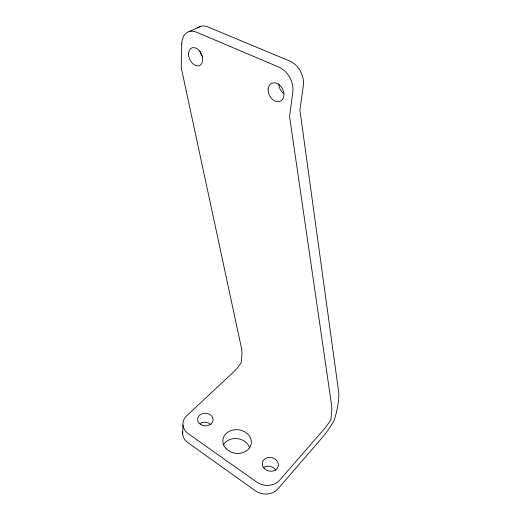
<?xml version="1.0" encoding="UTF-8"?>
<svg xmlns="http://www.w3.org/2000/svg" width="520" height="520" viewBox="0 0 520 520"><rect width="100%" height="100%" fill="white"/><g stroke="black" fill="none" stroke-linecap="round" stroke-linejoin="round"><path stroke-width="0.78" d="M182.624 433.914L182.962 424.964M189.208 31.551L200.661 26.338M197.626 27.918A19.117 12.993 66.7 0 1 207.889 26.936L289.718 61.029A19.721 14.807 64 0 1 303.336 85.774L299.904 109.967L338.787 392.834C339.072 402.363 336.778 411.723 334.054 420.784A35.178 8.392 -58.7 0 1 321.594 438.353L277.894 488.937A16.185 13.923 13.3 0 1 255.183 490.646L187.987 442.722A15.457 12.727 1.4 0 1 182.644 431.906M283.894 93.678A9.776 7.319 63.3 0 1 278.752 83.811M202.722 56.875A9.471 6.429 66.1 0 1 200.005 51.051M263.543 467.532A8.027 6.845 13.4 0 1 275.906 470.347M223.281 444.977A14.099 11.824 7.2 0 1 237.334 438.633A14.099 11.824 7.2 0 1 249.697 447.967M200.031 423.456A7.677 6.285 2.4 0 1 210.743 424.671M181.766 43.764L181.214 67.516L241.728 349.375L241.989 353.62L241.169 362.518A18.934 6.955 -57.9 0 1 233.818 371.768L186.725 415.76A15.659 12.753 1.6 0 0 188.396 433.803L256.542 481.969A16.406 13.968 12.9 0 0 279.565 480.279L323.726 429.579A20.111 4.791 -58.7 0 0 330.961 419.406L331.793 409.942L331.643 405.522L289.575 116.603L292.812 92.203A20.02 14.8 63.4 0 0 278.909 67.119L196.469 32.195A19.389 12.961 66.1 0 0 181.766 43.764M268.138 89.115A9.919 7.312 62.8 0 0 279.37 101.498A9.919 7.312 62.8 0 0 280.592 86.073A9.919 7.312 62.8 0 0 268.138 89.115M188.546 54.009A9.607 6.409 65.6 0 0 199.114 65.695A9.607 6.409 65.6 0 0 199.16 50.596A9.607 6.409 65.6 0 0 188.546 54.009M264.336 468.566A8.138 6.871 13.1 0 0 278.012 466.921A8.138 6.871 13.1 0 0 268.619 457.431A8.138 6.871 13.1 0 0 264.336 468.566M226.297 448.884A14.287 11.856 7.1 0 0 250.562 446.01A14.287 11.856 7.1 0 0 234.481 429.767A14.287 11.856 7.1 0 0 226.297 448.884M200.727 424.554A7.774 6.298 2.5 0 0 213.07 420.381A7.774 6.298 2.5 0 0 202.248 413.731A7.774 6.298 2.5 0 0 200.727 424.554"/></g></svg>
